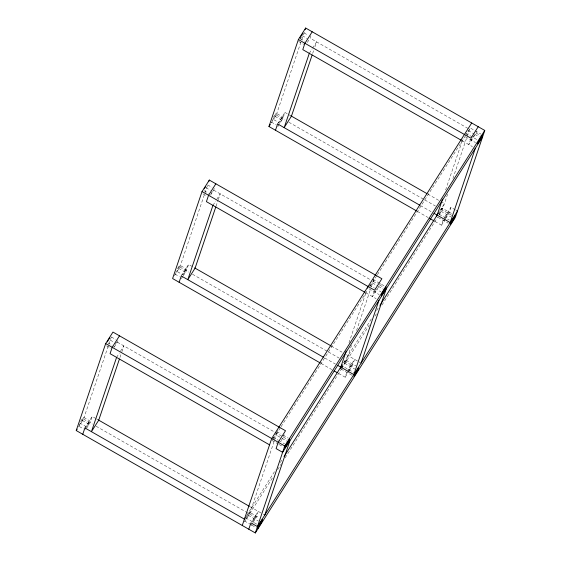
<?xml version="1.0" encoding="UTF-8"?>
<svg xmlns="http://www.w3.org/2000/svg" width="561" height="561" viewBox="0 0 561 561"><rect width="100%" height="100%" fill="white"/><g stroke="black" fill="none" stroke-linecap="round" stroke-linejoin="round"><path stroke-width="0.42" stroke-dasharray="2.81 2.1" d="M79.052 425.371L82.243 420.343L83.316 417.167L89.844 420.904L88.771 424.074L85.581 429.109M78.512 426.956L83.526 419.046L111.281 337.056M85.391 429.032L86.198 426.655L89.844 420.904M116.597 341.866L113.778 347.042M96.001 418.611L92.2 416.444L90.055 422.784L86.864 427.819M114.156 347.189L117.347 342.161L118.147 339.784M119.963 357.448L121.639 352.497M121.919 351.67L123.876 345.892L119.774 352.364M175.866 272.639L178.601 268.326L179.674 265.15L186.203 268.887L185.13 272.057L181.939 277.092M174.415 275.661L179.885 267.029L207.921 184.211M192.36 266.594L188.559 264.427L186.413 270.767L183.223 275.802M210.515 195.172L213.706 190.144L214.779 186.974M216.041 206.252L217.998 200.48M218.278 199.653L220.235 193.875L216.132 200.347M272.225 120.622L274.96 116.309L276.033 113.133L282.562 116.87L281.489 120.04L278.298 125.075M271.229 122.922L276.243 115.012L301.474 40.476M301.755 39.649L304.56 31.36M291.447 116.141L284.918 112.41L282.772 118.75L279.581 123.785M310.871 35.75L310.065 38.127L469.564 129.325L465.462 135.79M312.68 53.414L313.802 50.111M314.917 46.808L316.593 41.858L312.491 48.33M251.153 524.752L244.617 521.022L248.264 515.271L249.336 512.102L258.768 517.494M276.363 432.272L275.556 434.649L281.363 437.966M249.554 513.981L274.224 441.093M274.504 440.266L277.912 430.182M252.892 522.747L256.082 517.712L258.228 511.373L251.847 521.435M281.096 440.687L283.368 437.089L284.175 434.712M348.991 342.82L366.375 291.468M341.439 368.289L344.629 363.255L345.702 360.085L355.856 365.891M345.913 361.964L351.523 345.401M356.565 330.492L370.302 289.904M371.424 286.594L374.005 278.957M338.62 373.465L345.148 377.202L346.761 372.441M374.32 291.026L372.441 296.573L379.734 285.072L380.267 283.487M347.778 371.943L348.584 369.566L352.231 363.816L351.158 366.985L347.511 372.735M349.251 370.73L352.441 365.695L354.587 359.356L347.75 370.141M445.63 189.976L463.014 138.623M439.165 214.113L440.988 211.238L442.061 208.068L452.215 213.874M447.601 194.211L442.271 209.947L438.169 216.42M452.923 178.475L466.941 137.059M467.222 136.232L470.027 127.95M434.978 221.448L441.507 225.185L443.12 220.424M470.679 139.009L468.8 144.556L476.093 133.055L476.626 131.47M443.87 220.718L444.943 217.549L448.59 211.799L447.517 214.968L444.782 219.281M471.696 138.511L471.156 140.096L474.347 135.068M455.301 209.828L450.946 207.339L448.8 213.678L446.065 217.991M299.967 39.277L301.79 36.402M211.048 193.587L212.416 191.434M307.33 42.44L309.609 38.842M116.583 357.399L119.318 353.079M212.942 205.382L215.676 201.062M309.3 53.365L312.035 49.045M80.581 421.486L83.316 417.167M177.395 268.747L179.674 265.15M273.298 117.452L276.033 113.133M84.907 427.945L92.2 416.444M181.266 275.928L188.559 264.427M277.632 123.911L284.918 112.41M186.203 268.887L182.556 274.638L176.028 270.907M282.562 116.87L278.915 122.621L272.387 118.89M181.399 278.677L182.767 276.517M277.758 126.66L279.126 124.5M272.365 439.677L274.645 436.086M369.636 286.222L371.915 282.632L377.721 285.949M273.649 438.386L280.591 427.44M281.061 426.697L367.736 289.967M370.015 286.369L376.95 275.423M377.42 274.68L465.006 136.512M374.797 292.113L375.709 290.675M246.686 515.545L275.605 469.922M280.297 462.523L282.639 458.828M343.5 362.813L371.494 318.641M376.655 310.506L379.467 306.075M439.859 210.796L444.417 203.601L442.138 202.304M246.146 517.13L249.336 512.102M345.702 360.085L342.056 365.835L353.661 372.469M438.414 213.818L442.061 208.068M244.54 521.891L272.99 477.004M277.681 469.606L281.433 463.688M285.177 457.776L341.354 369.152M341.81 368.437L369.348 324.987M374.979 316.109L376.382 313.894M382.006 305.016L437.713 217.135M444.564 217.402L450.946 207.339M252.226 521.583L255.865 515.832L254.792 519.002L252.513 522.6M251.069 525.622L252.436 523.462M345.148 377.202L348.795 371.445M441.507 225.185L445.609 218.713M304.048 32.924L307.673 34.999M470.798 128.273L480.952 134.079M476.093 133.055L480.44 135.545M302.246 35.68L307.33 38.583M468.274 130.615L474.08 133.932M474.802 134.345L479.157 136.835M300.401 38.681L304.756 41.17M465.7 133.195L477.313 139.829M298.599 41.437L303.683 44.34M465.357 136.779L475.511 142.585M462.271 140.825L472.425 146.631M427.706 194.05L439.102 200.565M456.023 210.242L457.474 211.069M276.243 115.012L285.051 120.054M288.852 122.221L424.046 199.52M424.803 199.954L435.434 206.034M440.75 209.078L451.703 215.34M274.96 116.309L281.489 120.04M440.988 211.238L451.142 217.044M439.137 214.232L449.298 220.038M420.413 205.557L431.051 211.637M271.314 122.06L276.391 124.963M438.064 217.402L448.218 223.208M417.51 211.462L428.141 217.542M207.689 184.941L212.037 187.43M372.988 279.455L384.594 286.096M213.706 190.144L370.162 279.602M373.205 281.341L377.553 283.824M379.734 285.072L384.082 287.562M205.887 187.697L210.242 190.186M378.444 286.362L384.25 289.679M204.043 190.698L208.397 193.187M369.341 285.212L374.418 288.116M375.148 288.529L380.947 291.846M202.97 193.868L206.595 195.936M368.998 288.796L379.152 294.602M365.912 292.842L376.066 298.648M331.348 346.067L341.986 352.147M346.537 354.755L358.213 361.431M358.942 361.845L361.116 363.086M179.885 267.029L188.692 272.071M192.493 274.238L327.687 351.537M328.444 351.971L339.075 358.051M344.391 361.095L352.441 365.695M178.601 268.326L185.13 272.057M344.629 363.255L354.783 369.061M324.819 358.009L335.45 364.082M174.955 274.077L179.303 276.566M340.983 369.005L351.859 375.225M321.151 363.479L331.782 369.559M111.33 336.958L115.678 339.447M276.629 431.472L280.984 433.962M283.158 435.21L288.235 438.113M117.347 342.161L281.924 436.262M283.368 437.089L287.723 439.579M110.258 340.127L113.883 342.203M282.085 438.379L287.162 441.283M107.684 342.715L112.032 345.204M272.983 437.229L278.06 440.133M278.789 440.546L284.588 443.863M106.611 345.885L110.959 348.374M271.91 440.399L278.438 444.13M279.168 444.543L283.515 447.033M96.555 418.927L98.729 420.175M250.178 506.772L262.583 513.862M263.305 514.276L264.757 515.103M83.526 419.046L92.334 424.088M96.134 426.255L256.082 517.712M82.243 420.343L88.771 424.074M248.264 515.271L258.425 521.078M79.669 422.924L86.198 426.655M245.69 517.852L257.303 524.486M79.318 426.507L83.673 428.997M251.875 525.173L256.23 527.663"/><path stroke-width="0.84" d="M416.753 211.027L268.95 126.52L298.389 39.55L305.682 28.05L484.767 130.447L455.329 217.416L255.318 532.95L76.233 430.553L105.671 343.584L112.964 332.084L285.521 430.75L278.228 442.25L276.082 448.59L282.611 452.327L482.621 136.786M82.762 434.284L84.907 427.945L244.407 519.142L245.318 517.705M116.583 357.399L91.436 431.675L98.729 420.175L119.402 359.096M202.03 191.567L374.587 290.233L381.88 278.733L209.323 180.067L202.03 191.567L172.592 278.536L320.394 363.044M208.762 181.722L209.323 180.067M179.12 282.267L181.266 275.928L323.297 357.14M212.942 205.382L187.795 279.659L195.088 268.158L215.761 207.079M305.121 29.705L305.682 28.05M275.479 130.25L277.632 123.911L419.656 205.123M309.3 53.365L284.161 127.642L291.447 116.141L312.126 55.062M242.261 525.482L271.699 438.52L471.71 122.978M248.789 529.219L250.935 522.873L257.464 526.611L457.474 211.069M255.318 532.95L284.757 445.988L484.767 130.447M264.757 515.103L289.904 440.82M340.303 368.5L346.186 351.102M367.497 288.158L368.058 286.503M378.97 300.31L353.823 374.594L337.729 365.386M361.116 363.086L386.263 288.803M436.591 216.693L442.552 199.085M475.328 148.293L450.181 222.577L434.088 213.369M107.41 341.579L109.69 337.981M204.225 188.84L205.592 186.687M300.128 37.545L302.863 33.232M119.493 335.815L112.2 347.322L110.054 353.661L269.553 444.859M215.852 183.798L208.559 195.305L206.413 201.644L365.148 292.407M312.211 31.781L304.918 43.288L302.772 49.627L461.507 140.39M76.233 430.553L77.145 429.116M268.95 126.52L270.318 124.36M478.238 126.716L470.945 138.216L298.389 39.55M284.041 456.612L342.133 364.966M379.937 305.331L438.492 212.949M290.998 115.882L426.949 193.615M429.663 218.411L434.221 221.013M194.639 267.899L331.348 346.067M334.061 370.863L337.098 372.595M105.671 343.584L284.757 445.988M98.28 419.916L249.421 506.338M258.754 525.32L257.681 528.49L261.328 522.74L262.401 519.563L258.754 525.32M286.04 444.691L284.967 447.867L288.613 442.11L289.686 438.94L286.04 444.691M355.113 373.303L354.04 376.473L357.687 370.723L358.76 367.546L355.113 373.303M382.399 292.674L381.326 295.85L384.972 290.093L386.045 286.923L382.399 292.674M451.472 221.286L450.399 224.456L454.045 218.706L455.118 215.529L451.472 221.286M478.757 140.657L477.684 143.833L481.331 138.076L482.404 134.906L478.757 140.657"/></g></svg>
